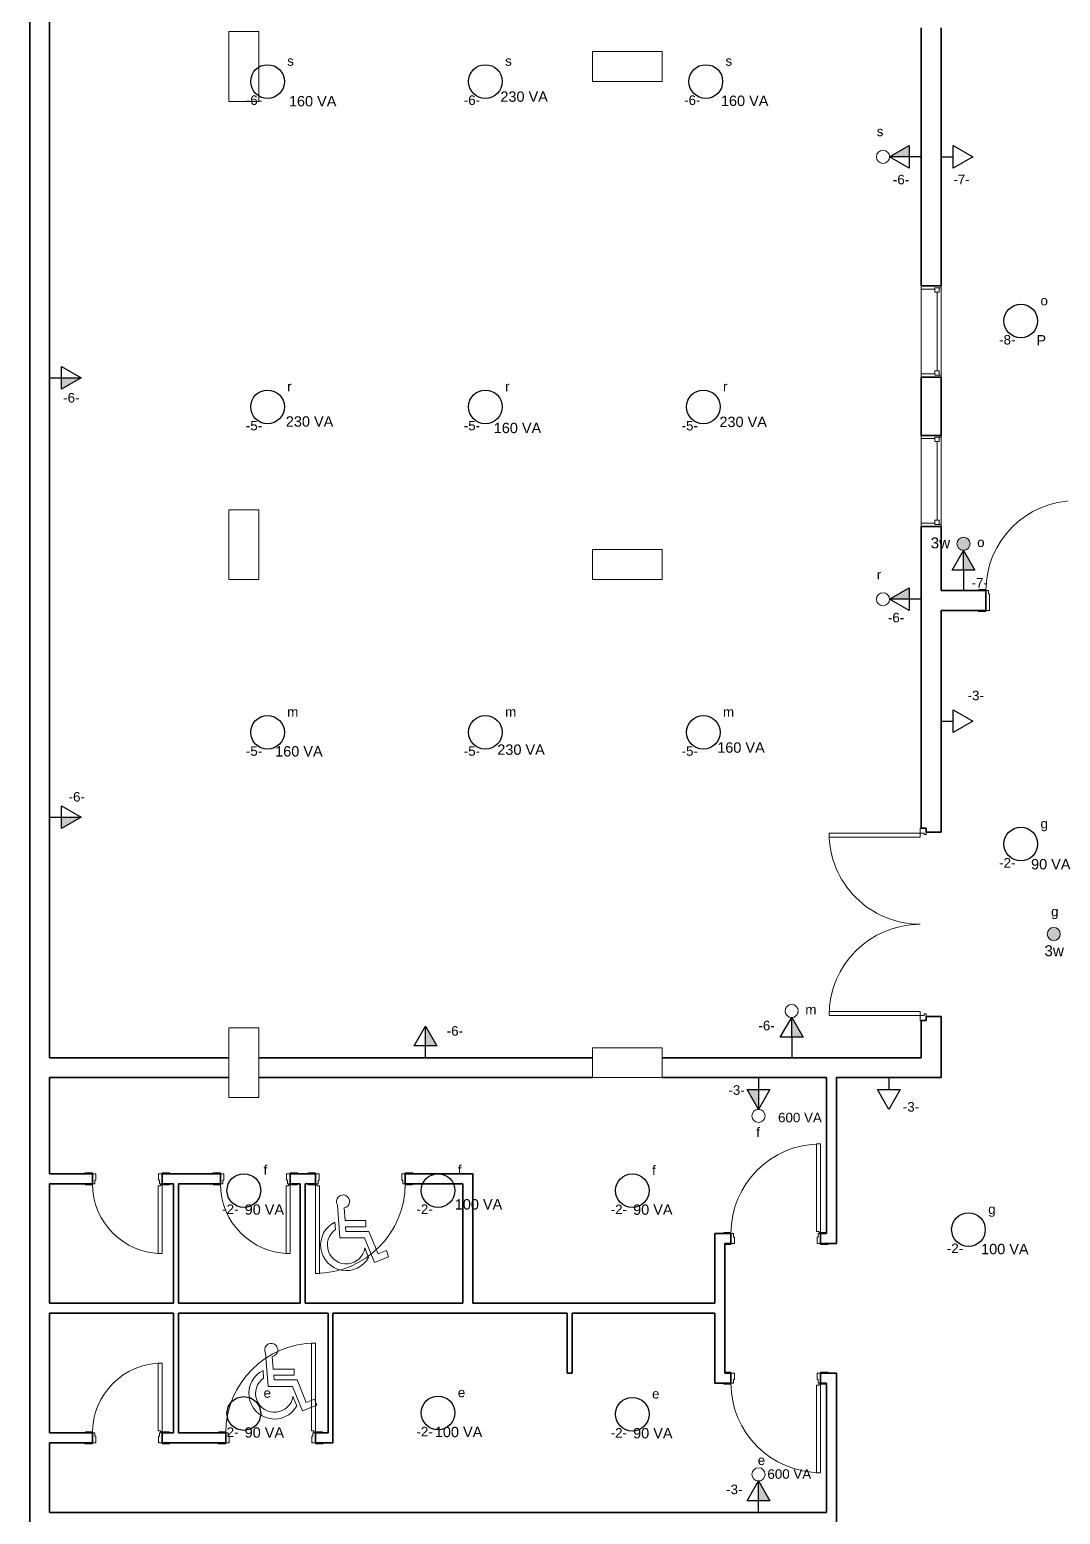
# Model space of a CAD drawing. Header units: metres. Extents: x -182 to 99, y 70 to 113.
# Drawn here: x -91.22 to -80.88, y 88.6 to 103.51 of the extents above; entities that cross this region are included whole.
import ezdxf

# ---------------------------------------------------------------- set-up
doc = ezdxf.new("R2010")
doc.units = ezdxf.units.M
doc.header["$LTSCALE"] = 0.01
for name, color, linetype, lineweight in [('A-DOOR', 1, 'Continuous', 9), ('A-DOOR-FRAM', 1, 'Continuous', 13), ('A-GLAZ', 6, 'Continuous', 9), ('A-GLAZ-FRAM', 6, 'Continuous', 13), ('A-GLAZ-GLAS', 6, 'Continuous', 13), ('A-WALL', 2, 'Continuous', 9), ('L-SITE', 6, 'Continuous', 9), ('S-COLS', 6, 'Continuous', 9)]:
    doc.layers.add(name, color=color, linetype=linetype, lineweight=lineweight)
doc.layers.add('Elétrica', color=7, linetype='Continuous')
doc.styles.add('Arial', font='arial.ttf', dxfattribs={"height": 0.29506})

# ---------------------------------------------------------------- blocks, each defined once
blk = doc.blocks.new('PVC Double - Panneaux vitrés haut - 1_83 m x 2_10 m-178542-Planta Baja')
at = {"layer": 'A-DOOR'}
for p, q in [((-0.875, -0.11), (-0.915, -0.11)), ((-0.915, -0.11), (-0.915, -1.025)), ((-0.875, -1.025), (-0.875, -0.11)), ((0.875, -1.025), (0.875, -0.11)), ((0.875, -0.11), (0.915, -0.11)), ((0.915, -0.11), (0.915, -1.025)), ((-0.915, -1.025), (-0.875, -1.025)), ((0.915, -1.025), (0.875, -1.025))]:
    blk.add_line(p, q, dxfattribs=at)
for centre, start, end in [((-0.915, -0.11), 270, 360), ((0.915, -0.11), 180, 270)]:
    blk.add_arc(centre, 0.915, start, end, dxfattribs=at)
at = {"layer": 'A-DOOR-FRAM'}
for p, q in [((-0.965, -0.1), (-0.965, -0.11)), ((-0.965, -0.11), (-0.915, -0.11)), ((-0.9, -0.05), (-0.925, -0.05)), ((-0.915, -0.11), (-0.915, -0.07)), ((-0.915, -0.07), (-0.9, -0.07)), ((-0.9, -0.07), (-0.9, -0.05)), ((0.925, -0.05), (0.9, -0.05)), ((0.9, -0.05), (0.9, -0.07)), ((0.9, -0.07), (0.915, -0.07)), ((0.915, -0.07), (0.915, -0.11)), ((0.915, -0.11), (0.965, -0.11)), ((0.965, -0.11), (0.965, -0.1))]:
    blk.add_line(p, q, dxfattribs=at)
blk = doc.blocks.new('Pilar rectangular hormigón - 300 x 700 mm-506285-Planta Baja')
at = {"layer": 'S-COLS'}
for p, q in [((0.15, 0.35), (-0.15, 0.35)), ((-0.15, 0.35), (-0.15, -0.35)), ((0.15, -0.35), (0.15, 0.35)), ((-0.15, -0.35), (0.15, -0.35))]:
    blk.add_line(p, q, dxfattribs=at)
blk = doc.blocks.new('Puerta de 1 hoja - 90 x 210 cm-174974-Planta Baja')
at = {"layer": 'A-DOOR', "lineweight": 13}
for p, q in [((0.677, -0.07), (0.677, -0.95)), ((0.702, -0.07), (0.677, -0.07)), ((0.702, -0.06), (0.702, -0.07)), ((0.717, -0.06), (0.702, -0.06)), ((0.717, -0.06), (0.717, -0.95)), ((0.677, -0.95), (0.717, -0.95))]:
    blk.add_line(p, q, dxfattribs=at)
blk.add_arc((0.717, -0.05), 0.9, 180, 270, dxfattribs=at)
at = {"layer": 'A-DOOR-FRAM'}
for p, q in [((-0.244, 0.06), (-0.183, 0.06)), ((-0.183, 0.06), (-0.183, 0.05)), ((-0.183, 0.05), (-0.148, 0.05)), ((-0.148, 0.05), (-0.148, -0.015)), ((0.682, -0.015), (0.682, 0.05)), ((0.682, 0.05), (0.717, 0.05)), ((0.717, 0.05), (0.717, 0.06)), ((0.717, 0.06), (0.792, 0.06)), ((0.792, 0.06), (0.792, 0.05)), ((-0.253, -0.06), (-0.253, -0.05)), ((-0.183, -0.06), (-0.253, -0.06)), ((-0.183, -0.05), (-0.183, -0.06)), ((-0.158, -0.05), (-0.183, -0.05)), ((-0.158, -0.015), (-0.158, -0.05)), ((-0.148, -0.015), (-0.158, -0.015)), ((0.692, -0.015), (0.682, -0.015)), ((0.692, -0.05), (0.692, -0.015)), ((0.717, -0.05), (0.692, -0.05)), ((0.717, -0.06), (0.717, -0.05)), ((0.777, -0.06), (0.717, -0.06))]:
    blk.add_line(p, q, dxfattribs=at)
blk = doc.blocks.new('Puerta de 1 hoja - 90 x 210 cm-V2-Planta Baja')
at = {"layer": 'A-DOOR', "lineweight": 13}
for p, q in [((0.677, 0.95), (0.717, 0.95)), ((0.677, 0.07), (0.677, 0.95)), ((0.717, 0.06), (0.717, 0.95)), ((0.702, 0.07), (0.677, 0.07)), ((0.702, 0.06), (0.702, 0.07)), ((0.717, 0.06), (0.702, 0.06))]:
    blk.add_line(p, q, dxfattribs=at)
blk.add_arc((0.717, 0.05), 0.9, 90, 180, dxfattribs=at)
at = {"layer": 'A-DOOR-FRAM'}
for p, q in [((-0.183, 0.06), (-0.253, 0.06)), ((-0.253, 0.06), (-0.253, 0.05)), ((-0.183, 0.05), (-0.183, 0.06)), ((-0.158, 0.05), (-0.183, 0.05)), ((-0.158, 0.015), (-0.158, 0.05)), ((-0.148, 0.015), (-0.158, 0.015)), ((-0.148, -0.05), (-0.148, 0.015)), ((0.692, 0.015), (0.682, 0.015)), ((0.682, 0.015), (0.682, -0.05)), ((0.717, 0.05), (0.692, 0.05)), ((0.692, 0.05), (0.692, 0.015)), ((0.777, 0.06), (0.717, 0.06)), ((0.717, 0.06), (0.717, 0.05)), ((-0.244, -0.06), (-0.183, -0.06)), ((-0.183, -0.06), (-0.183, -0.05)), ((-0.183, -0.05), (-0.148, -0.05)), ((0.682, -0.05), (0.717, -0.05)), ((0.717, -0.05), (0.717, -0.06)), ((0.717, -0.06), (0.792, -0.06)), ((0.792, -0.06), (0.792, -0.05))]:
    blk.add_line(p, q, dxfattribs=at)
blk = doc.blocks.new('Puerta de 1 hoja - 70 x 210 cm-171867-Planta Baja')
at = {"layer": 'A-DOOR', "lineweight": 13}
for p, q in [((0.577, -0.07), (0.577, -0.75)), ((0.602, -0.07), (0.577, -0.07)), ((0.602, -0.06), (0.602, -0.07)), ((0.617, -0.06), (0.602, -0.06)), ((0.617, -0.06), (0.617, -0.75)), ((0.577, -0.75), (0.617, -0.75))]:
    blk.add_line(p, q, dxfattribs=at)
blk.add_arc((0.617, -0.05), 0.7, 180, 270, dxfattribs=at)
at = {"layer": 'A-DOOR-FRAM'}
for p, q in [((-0.158, 0.06), (-0.083, 0.06)), ((-0.158, 0.05), (-0.158, 0.06)), ((-0.083, 0.06), (-0.083, 0.05)), ((-0.083, 0.05), (-0.048, 0.05)), ((-0.048, 0.05), (-0.048, -0.015)), ((0.582, -0.015), (0.582, 0.05)), ((0.582, 0.05), (0.617, 0.05)), ((0.617, 0.05), (0.617, 0.06)), ((0.617, 0.06), (0.692, 0.06)), ((0.692, 0.06), (0.692, 0.05)), ((-0.153, -0.06), (-0.153, -0.05)), ((-0.083, -0.06), (-0.153, -0.06)), ((-0.083, -0.05), (-0.083, -0.06)), ((-0.058, -0.05), (-0.083, -0.05)), ((-0.058, -0.015), (-0.058, -0.05)), ((-0.048, -0.015), (-0.058, -0.015)), ((0.592, -0.015), (0.582, -0.015)), ((0.592, -0.05), (0.592, -0.015)), ((0.617, -0.05), (0.592, -0.05)), ((0.617, -0.06), (0.617, -0.05)), ((0.687, -0.06), (0.617, -0.06)), ((0.687, -0.05), (0.687, -0.06))]:
    blk.add_line(p, q, dxfattribs=at)
blk = doc.blocks.new('Puerta de 1 hoja - 90 x 210 cm-173611-Planta Baja')
at = {"layer": 'A-DOOR', "lineweight": 13}
for p, q in [((0.677, 0.95), (0.717, 0.95)), ((0.677, 0.07), (0.677, 0.95)), ((0.717, 0.06), (0.717, 0.95)), ((0.702, 0.07), (0.677, 0.07)), ((0.702, 0.06), (0.702, 0.07)), ((0.717, 0.06), (0.702, 0.06))]:
    blk.add_line(p, q, dxfattribs=at)
blk.add_arc((0.717, 0.05), 0.9, 90, 180, dxfattribs=at)
at = {"layer": 'A-DOOR-FRAM'}
for p, q in [((-0.183, 0.06), (-0.253, 0.06)), ((-0.253, 0.06), (-0.253, 0.05)), ((-0.183, 0.05), (-0.183, 0.06)), ((-0.158, 0.05), (-0.183, 0.05)), ((-0.158, 0.015), (-0.158, 0.05)), ((-0.148, 0.015), (-0.158, 0.015)), ((-0.148, -0.05), (-0.148, 0.015)), ((0.692, 0.015), (0.682, 0.015)), ((0.682, 0.015), (0.682, -0.05)), ((0.717, 0.05), (0.692, 0.05)), ((0.692, 0.05), (0.692, 0.015)), ((0.787, 0.06), (0.717, 0.06)), ((0.717, 0.06), (0.717, 0.05)), ((0.787, 0.05), (0.787, 0.06)), ((-0.258, -0.05), (-0.258, -0.06)), ((-0.258, -0.06), (-0.183, -0.06)), ((-0.183, -0.06), (-0.183, -0.05)), ((-0.183, -0.05), (-0.148, -0.05)), ((0.682, -0.05), (0.717, -0.05)), ((0.717, -0.05), (0.717, -0.06)), ((0.717, -0.06), (0.792, -0.06)), ((0.792, -0.06), (0.792, -0.05))]:
    blk.add_line(p, q, dxfattribs=at)
blk = doc.blocks.new('Puerta de 1 hoja - 70 x 210 cm-216926-Planta Baja')
at = {"layer": 'A-DOOR', "lineweight": 13}
for p, q in [((0.577, 0.75), (0.617, 0.75)), ((0.577, 0.07), (0.577, 0.75)), ((0.617, 0.06), (0.617, 0.75)), ((0.602, 0.07), (0.577, 0.07)), ((0.602, 0.06), (0.602, 0.07)), ((0.617, 0.06), (0.602, 0.06))]:
    blk.add_line(p, q, dxfattribs=at)
blk.add_arc((0.617, 0.05), 0.7, 90, 180, dxfattribs=at)
at = {"layer": 'A-DOOR-FRAM'}
for p, q in [((-0.083, 0.06), (-0.153, 0.06)), ((-0.153, 0.06), (-0.153, 0.05)), ((-0.083, 0.05), (-0.083, 0.06)), ((-0.058, 0.05), (-0.083, 0.05)), ((-0.058, 0.015), (-0.058, 0.05)), ((-0.048, 0.015), (-0.058, 0.015)), ((-0.048, -0.05), (-0.048, 0.015)), ((0.592, 0.015), (0.582, 0.015)), ((0.582, 0.015), (0.582, -0.05)), ((0.617, 0.05), (0.592, 0.05)), ((0.592, 0.05), (0.592, 0.015)), ((0.687, 0.06), (0.617, 0.06)), ((0.617, 0.06), (0.617, 0.05)), ((0.687, 0.05), (0.687, 0.06)), ((-0.158, -0.05), (-0.158, -0.06)), ((-0.158, -0.06), (-0.083, -0.06)), ((-0.083, -0.06), (-0.083, -0.05)), ((-0.083, -0.05), (-0.048, -0.05)), ((0.582, -0.05), (0.617, -0.05)), ((0.617, -0.05), (0.617, -0.06)), ((0.617, -0.06), (0.692, -0.06)), ((0.692, -0.06), (0.692, -0.05))]:
    blk.add_line(p, q, dxfattribs=at)
blk = doc.blocks.new('Puerta de 1 hoja - 90 x 210 cm-129096-Planta Baja')
at = {"layer": 'A-DOOR', "lineweight": 13}
for p, q in [((0.677, 1), (0.717, 1)), ((0.677, 0.12), (0.677, 1)), ((0.717, 0.11), (0.717, 1)), ((0.702, 0.12), (0.677, 0.12)), ((0.702, 0.11), (0.702, 0.12)), ((0.717, 0.11), (0.702, 0.11))]:
    blk.add_line(p, q, dxfattribs=at)
blk.add_arc((0.717, 0.1), 0.9, 90, 180, dxfattribs=at)
at = {"layer": 'A-DOOR-FRAM'}
for p, q in [((-0.183, 0.11), (-0.253, 0.11)), ((-0.253, 0.11), (-0.253, 0.1)), ((-0.183, 0.1), (-0.183, 0.11)), ((-0.158, 0.1), (-0.183, 0.1)), ((-0.158, 0.065), (-0.158, 0.1)), ((-0.148, 0.065), (-0.158, 0.065)), ((-0.148, -0.1), (-0.148, 0.065)), ((0.692, 0.065), (0.682, 0.065)), ((0.682, 0.065), (0.682, -0.1)), ((0.717, 0.1), (0.692, 0.1)), ((0.692, 0.1), (0.692, 0.065)), ((0.787, 0.11), (0.717, 0.11)), ((0.717, 0.11), (0.717, 0.1)), ((0.787, 0.1), (0.787, 0.11)), ((-0.258, -0.1), (-0.258, -0.11)), ((-0.258, -0.11), (-0.183, -0.11)), ((-0.183, -0.11), (-0.183, -0.1)), ((-0.183, -0.1), (-0.148, -0.1)), ((0.682, -0.1), (0.717, -0.1)), ((0.717, -0.1), (0.717, -0.11)), ((0.717, -0.11), (0.792, -0.11)), ((0.792, -0.11), (0.792, -0.1))]:
    blk.add_line(p, q, dxfattribs=at)
blk = doc.blocks.new('M_Símbolo de aparcamiento - ADA - M_Símbolo de aparcamiento - ADA-233917-Planta Baja')
at = {"layer": 'L-SITE'}
for p, q in [((-0.051, 0.288), (-0.026, -0.044)), ((0.026, 0.13), (0.017, 0.257)), ((-0.07, 0.04), (-0.075, 0.116)), ((0.235, 0.13), (0.026, 0.13)), ((0.034, 0.021), (0.031, 0.068)), ((0.031, 0.068), (0.235, 0.068)), ((0.265, 0.021), (0.034, 0.021)), ((0.235, 0.068), (0.235, 0.13)), ((0.357, -0.205), (0.265, 0.021)), ((-0.026, -0.044), (0.221, -0.044)), ((0.221, -0.044), (0.321, -0.289)), ((0.263, -0.239), (0.224, -0.144)), ((0.321, -0.289), (0.463, -0.232)), ((0.442, -0.171), (0.357, -0.205)), ((0.463, -0.232), (0.442, -0.171))]:
    blk.add_line(p, q, dxfattribs=at)
for centre, radius, start, end in [((0.006, 0.322), 0.066, 279.5296, 210.6777), ((0.038, -0.115), 0.257, 116.094, 331.0081), ((0.038, -0.115), 0.189, 124.6842, 350.9794)]:
    blk.add_arc(centre, radius, start, end, dxfattribs=at)
blk = doc.blocks.new('M_Fijo - 0915 x 1830 mm-391251-Planta Baja')
at = {"layer": 'A-GLAZ-FRAM'}
for p, q in [((-0.4575, 0.113), (-0.4385, 0.113)), ((-0.4385, 0.113), (-0.4385, 0.05)), ((-0.4385, 0.094), (-0.3945, 0.094)), ((-0.4385, 0.05), (-0.3945, 0.05)), ((-0.4255, 0.05), (-0.4255, -0.087)), ((-0.3945, 0.094), (-0.3945, 0.05)), ((0.3945, 0.094), (0.3945, 0.05)), ((0.4385, 0.094), (0.3945, 0.094)), ((0.3945, 0.05), (0.4385, 0.05)), ((0.4255, 0.05), (0.4255, -0.087)), ((0.4385, 0.113), (0.4385, 0.05)), ((0.4564, 0.113), (0.4385, 0.113)), ((-0.4575, -0.087), (-0.4255, -0.087)), ((0.4575, -0.087), (0.4255, -0.087))]:
    blk.add_line(p, q, dxfattribs=at)
at = {"layer": 'A-GLAZ-GLAS'}
blk.add_line((-0.3945, 0.072), (0.3945, 0.072), dxfattribs=at)

msp = doc.modelspace()

# ---------------------------------------------------------------- hatches: boundary and pattern name
at = {"layer": 'Elétrica'}
h = msp.add_hatch(color=256, dxfattribs=at)
h.paths.add_polyline_path([(-82.719, 86.767, 1), (-82.588, 86.767, 1)])
h.paths.add_polyline_path([(-80.876, 94.428, 1), (-81.008, 94.428, 1)])
h.paths.add_polyline_path([(-81.914, 98.345, 1), (-81.782, 98.345, 1)])
h.paths.add_polyline_path([(-87.498, 107.61, 1), (-87.63, 107.61, 1)])
h.paths.add_polyline_path([(-84.426, 106.821, 1), (-84.557, 106.821, 1)])
for points in [[(-82.59, 102.229), (-82.393, 102.229), (-82.393, 102.343)], [(-90.705, 100.011), (-90.903, 100.011), (-90.903, 99.897)], [(-81.848, 98.279), (-81.848, 98.081), (-81.734, 98.081)], [(-82.59, 97.788), (-82.393, 97.788), (-82.393, 97.903)], [(-90.705, 95.601), (-90.903, 95.601), (-90.903, 95.487)], [(-83.573, 93.589), (-83.573, 93.391), (-83.459, 93.391)], [(-87.248, 93.503), (-87.248, 93.305), (-87.134, 93.305)], [(-83.906, 92.668), (-83.906, 92.866), (-84.02, 92.866)], [(-83.906, 88.938), (-83.906, 88.74), (-83.792, 88.74)]]:
    msp.add_hatch(color=256, dxfattribs=at).paths.add_polyline_path(points)
at = {"layer": 'Elétrica', "ltscale": 0.5}
h = msp.add_hatch(dxfattribs=at)
h.set_pattern_fill('ANGLE', color=256)
h.set_pattern_definition([(0, (0, 0), (0, 6.985), [5.08, -1.905]), (90, (0, 0), (-6.985, 4e-16), [5.08, -1.905])])
h.paths.add_polyline_path([(-82.719, 86.767, 1), (-82.588, 86.767, 1)])
h.paths.add_polyline_path([(-81.008, 94.428, 1), (-80.876, 94.428, 1)])
h.paths.add_polyline_path([(-81.782, 98.345, 1), (-81.914, 98.345, 1)])

# ---------------------------------------------------------------- linework, layer by layer
at = {"layer": 'A-WALL', "color": 7, "lineweight": 35}
for p, q in [((-91.223, 112.63), (-91.223, 77.824)), ((-91.023, 93.186), (-91.023, 106.252)), ((-82.273, 103.525), (-82.273, 100.933)), ((-82.073, 100.933), (-82.073, 103.525)), ((-82.273, 100.933), (-82.073, 100.933)), ((-82.073, 100.018), (-82.273, 100.018)), ((-82.273, 100.018), (-82.273, 99.433)), ((-82.073, 99.433), (-82.073, 100.018)), ((-82.273, 99.433), (-82.073, 99.433)), ((-82.073, 98.518), (-82.273, 98.518)), ((-82.273, 98.518), (-82.273, 95.491)), ((-82.073, 97.876), (-82.073, 98.518)), ((-81.623, 97.876), (-82.073, 97.876)), ((-81.623, 97.676), (-81.623, 97.876)), ((-82.073, 95.451), (-82.073, 97.676)), ((-82.073, 97.676), (-81.623, 97.676)), ((-82.273, 95.491), (-82.223, 95.491)), ((-82.223, 95.491), (-82.223, 95.451)), ((-82.223, 95.451), (-82.073, 95.451)), ((-82.073, 93.601), (-82.223, 93.601)), ((-82.223, 93.601), (-82.223, 93.561)), ((-82.073, 92.986), (-82.073, 93.601)), ((-82.223, 93.561), (-82.273, 93.561)), ((-82.273, 93.561), (-82.273, 93.186)), ((-89.223, 93.186), (-91.023, 93.186)), ((-85.573, 93.186), (-88.923, 93.186)), ((-82.273, 93.186), (-84.873, 93.186)), ((-91.023, 92.986), (-89.223, 92.986)), ((-91.023, 92.021), (-91.023, 92.986)), ((-88.923, 92.986), (-85.573, 92.986)), ((-84.873, 92.986), (-83.223, 92.986)), ((-83.223, 92.986), (-83.223, 91.421)), ((-83.123, 92.986), (-82.073, 92.986)), ((-83.123, 91.321), (-83.123, 92.986)), ((-90.593, 92.021), (-91.023, 92.021)), ((-90.593, 91.921), (-90.593, 92.021)), ((-89.308, 92.021), (-89.893, 92.021)), ((-89.893, 92.021), (-89.893, 91.921)), ((-89.308, 91.921), (-89.308, 92.021)), ((-88.353, 92.021), (-88.608, 92.021)), ((-88.608, 92.021), (-88.608, 91.921)), ((-88.353, 91.921), (-88.353, 92.021)), ((-86.773, 92.021), (-87.453, 92.021)), ((-87.453, 92.021), (-87.453, 91.921)), ((-86.773, 90.721), (-86.773, 92.021)), ((-91.023, 91.921), (-90.593, 91.921)), ((-91.023, 90.721), (-91.023, 91.921)), ((-89.893, 91.921), (-89.778, 91.921)), ((-89.778, 91.921), (-89.778, 90.721)), ((-89.728, 91.921), (-89.308, 91.921)), ((-89.728, 90.721), (-89.728, 91.921)), ((-88.608, 91.921), (-88.508, 91.921)), ((-88.508, 91.921), (-88.508, 90.721)), ((-88.458, 91.921), (-88.353, 91.921)), ((-88.458, 90.721), (-88.458, 91.921)), ((-87.453, 91.921), (-86.873, 91.921)), ((-86.873, 91.921), (-86.873, 90.721)), ((-84.183, 91.421), (-84.343, 91.421)), ((-84.343, 91.421), (-84.343, 90.721)), ((-84.183, 91.321), (-84.183, 91.421)), ((-83.223, 91.421), (-83.283, 91.421)), ((-83.283, 91.421), (-83.283, 91.321)), ((-84.243, 91.321), (-84.183, 91.321)), ((-84.243, 90.021), (-84.243, 91.321)), ((-83.283, 91.321), (-83.123, 91.321)), ((-89.778, 90.721), (-91.023, 90.721)), ((-91.023, 90.621), (-89.778, 90.621)), ((-91.023, 89.421), (-91.023, 90.621)), ((-89.778, 90.621), (-89.778, 89.421)), ((-88.508, 90.721), (-89.728, 90.721)), ((-89.728, 90.621), (-88.228, 90.621)), ((-89.728, 89.421), (-89.728, 90.621)), ((-86.873, 90.721), (-88.458, 90.721)), ((-88.228, 90.621), (-88.228, 89.421)), ((-88.178, 90.621), (-85.828, 90.621)), ((-88.178, 89.321), (-88.178, 90.621)), ((-84.343, 90.721), (-86.773, 90.721)), ((-85.828, 90.621), (-85.828, 90.021)), ((-85.778, 90.621), (-84.343, 90.621)), ((-85.778, 90.021), (-85.778, 90.621)), ((-84.343, 90.621), (-84.343, 89.921)), ((-85.828, 90.021), (-85.778, 90.021)), ((-84.183, 90.021), (-84.243, 90.021)), ((-84.183, 89.921), (-84.183, 90.021)), ((-83.283, 90.021), (-83.283, 89.921)), ((-83.123, 90.021), (-83.283, 90.021)), ((-83.123, 88.521), (-83.123, 90.021)), ((-84.343, 89.921), (-84.183, 89.921)), ((-83.283, 89.921), (-83.223, 89.921)), ((-83.223, 89.921), (-83.223, 88.621)), ((-90.593, 89.421), (-91.023, 89.421)), ((-90.593, 89.321), (-90.593, 89.421)), ((-89.778, 89.421), (-89.893, 89.421)), ((-89.893, 89.421), (-89.893, 89.321)), ((-89.254, 89.421), (-89.728, 89.421)), ((-89.254, 89.321), (-89.254, 89.421)), ((-88.228, 89.421), (-88.354, 89.421)), ((-88.354, 89.421), (-88.354, 89.321)), ((-91.023, 89.321), (-90.593, 89.321)), ((-91.023, 88.621), (-91.023, 89.321)), ((-89.893, 89.321), (-89.254, 89.321)), ((-88.354, 89.321), (-88.178, 89.321)), ((-83.223, 88.621), (-91.023, 88.621))]:
    msp.add_line(p, q, dxfattribs=at)
at = {"layer": 'A-WALL', "color": 7}
for p, q in [((-82.273, 100.018), (-82.273, 100.933)), ((-82.073, 100.933), (-82.073, 100.018)), ((-82.273, 98.518), (-82.273, 99.433)), ((-82.073, 99.433), (-82.073, 98.518))]:
    msp.add_line(p, q, dxfattribs=at)
at = {"layer": 'Elétrica'}
for p, q in [((-82.393, 102.229), (-82.59, 102.229)), ((-82.273, 102.229), (-82.393, 102.229)), ((-82.073, 102.229), (-81.953, 102.229)), ((-91.023, 100.011), (-90.903, 100.011)), ((-90.903, 100.011), (-90.705, 100.011)), ((-81.848, 98.081), (-81.848, 98.279)), ((-81.848, 98.081), (-81.848, 97.876)), ((-82.393, 97.788), (-82.59, 97.788)), ((-82.273, 97.788), (-82.393, 97.788)), ((-82.073, 96.563), (-81.953, 96.563)), ((-91.023, 95.601), (-90.903, 95.601)), ((-90.903, 95.601), (-90.705, 95.601)), ((-83.573, 93.391), (-83.573, 93.589)), ((-87.248, 93.305), (-87.248, 93.503)), ((-87.248, 93.186), (-87.248, 93.305)), ((-83.573, 93.391), (-83.573, 93.186)), ((-83.906, 92.986), (-83.906, 92.866)), ((-83.906, 92.866), (-83.906, 92.668)), ((-82.598, 92.986), (-82.598, 92.866)), ((-83.906, 88.74), (-83.906, 88.938)), ((-83.906, 88.621), (-83.906, 88.74))]:
    msp.add_line(p, q, dxfattribs=at)
for points in [[(-82.393, 102.115), (-82.59, 102.229), (-82.393, 102.343)], [(-81.953, 102.343), (-81.755, 102.229), (-81.953, 102.115)], [(-90.903, 100.125), (-90.705, 100.011), (-90.903, 99.897)], [(-81.962, 98.081), (-81.848, 98.279), (-81.734, 98.081)], [(-82.393, 97.674), (-82.59, 97.788), (-82.393, 97.903)], [(-81.953, 96.677), (-81.755, 96.563), (-81.953, 96.449)], [(-90.903, 95.715), (-90.705, 95.601), (-90.903, 95.487)], [(-83.687, 93.391), (-83.573, 93.589), (-83.459, 93.391)], [(-87.362, 93.305), (-87.248, 93.503), (-87.134, 93.305)], [(-83.791, 92.866), (-83.906, 92.668), (-84.02, 92.866)], [(-82.484, 92.866), (-82.598, 92.668), (-82.712, 92.866)], [(-84.021, 88.74), (-83.906, 88.938), (-83.792, 88.74)]]:
    msp.add_lwpolyline(points, close=True, dxfattribs=at)
for centre in [(-88.835, 102.985), (-86.648, 102.985), (-84.435, 102.985), (-81.273, 100.581), (-88.835, 99.719), (-86.648, 99.719), (-84.46, 99.719), (-88.835, 96.452), (-86.648, 96.452), (-84.46, 96.452), (-81.273, 95.331), (-89.073, 91.853), (-87.123, 91.853), (-85.173, 91.852), (-81.798, 91.461), (-89.073, 89.615), (-87.123, 89.621), (-85.173, 89.608)]:
    msp.add_circle(centre, 0.169, dxfattribs=at)
at = {"layer": 'Elétrica', "lineweight": 20}
for centre in [(-82.656, 102.229), (-81.848, 98.345), (-82.656, 97.788), (-80.942, 94.428), (-83.573, 93.655), (-83.906, 92.602), (-83.906, 89.004)]:
    msp.add_circle(centre, 0.0658, dxfattribs=at)

# ---------------------------------------------------------------- block references
at = {"layer": 'A-DOOR'}
for name, p in [('Puerta de 1 hoja - 90 x 210 cm-129096-Planta Baja', (-81.44, 97.776)), ('Puerta de 1 hoja - 90 x 210 cm-V2-Planta Baja', (-84, 91.371)), ('Puerta de 1 hoja - 70 x 210 cm-171867-Planta Baja', (-90.51, 91.971)), ('Puerta de 1 hoja - 70 x 210 cm-171867-Planta Baja', (-89.225, 91.971)), ('Puerta de 1 hoja - 90 x 210 cm-173611-Planta Baja', (-89.071, 89.371)), ('Puerta de 1 hoja - 70 x 210 cm-216926-Planta Baja', (-90.51, 89.371)), ('Puerta de 1 hoja - 90 x 210 cm-174974-Planta Baja', (-84, 89.971))]:
    msp.add_blockref(name, p, dxfattribs=at)
for name, p, rotation in [('PVC Double - Panneaux vitrés haut - 1_83 m x 2_10 m-178542-Planta Baja', (-82.173, 94.526), 269.9999999999999), ('Puerta de 1 hoja - 90 x 210 cm-173611-Planta Baja', (-87.636, 91.971), 180)]:
    msp.add_blockref(name, p, dxfattribs=dict(at, rotation=rotation))
at = {"layer": 'A-GLAZ', "rotation": 269.9999999999999}
for p in [(-82.186, 100.476), (-82.186, 98.976)]:
    msp.add_blockref('M_Fijo - 0915 x 1830 mm-391251-Planta Baja', p, dxfattribs=at)
at = {"layer": 'L-SITE'}
for p in [(-88.083, 91.421), (-88.804, 89.931)]:
    msp.add_blockref('M_Símbolo de aparcamiento - ADA - M_Símbolo de aparcamiento - ADA-233917-Planta Baja', p, dxfattribs=at)
at = {"layer": 'S-COLS'}
for p in [(-89.073, 103.136), (-89.073, 98.336)]:
    msp.add_blockref('Pilar rectangular hormigón - 300 x 700 mm-506285-Planta Baja', p, dxfattribs=at)
for p, rotation in [((-85.223, 103.136), 269.9999999999996), ((-85.223, 98.136), 269.9999999999996), ((-89.073, 93.136), 180), ((-85.223, 93.136), 269.9999999999996)]:
    msp.add_blockref('Pilar rectangular hormigón - 300 x 700 mm-506285-Planta Baja', p, dxfattribs=dict(at, rotation=rotation))

# ---------------------------------------------------------------- texts
at = {"layer": 'Elétrica', "lineweight": 20, "style": 'Arial'}
for s, height, p in [('s', 0.0959, (-88.638, 103.143)), ('s', 0.0959, (-86.45, 103.143)), ('s', 0.0959, (-84.238, 103.143)), ('-6-', 0.0959, (-89.053, 102.75)), ('-6-', 0.0959, (-86.865, 102.75)), ('-6-', 0.0959, (-84.653, 102.75)), ('s', 0.0959, (-82.719, 102.436)), ('-6-', 0.0959, (-82.557, 101.953)), ('-7-', 0.0959, (-81.95, 101.954)), ('o', 0.0959, (-81.075, 100.738)), ('-8-', 0.0959, (-81.49, 100.345)), ('-6-', 0.0959, (-90.887, 99.763)), ('r', 0.0959, (-88.638, 99.876)), ('r', 0.0959, (-86.45, 99.876)), ('r', 0.0959, (-84.263, 99.876)), ('-5-', 0.0959, (-89.053, 99.483)), ('-5-', 0.0959, (-86.865, 99.483)), ('-5-', 0.0959, (-84.678, 99.483)), ('3w', 0.1097, (-82.178, 98.299)), ('o', 0.0959, (-81.711, 98.312)), ('r', 0.0959, (-82.719, 97.988)), ('-7-', 0.0959, (-81.767, 97.905)), ('-6-', 0.0959, (-82.607, 97.556)), ('-3-', 0.0959, (-81.807, 96.774)), ('m', 0.0959, (-88.638, 96.61)), ('m', 0.0959, (-86.45, 96.61)), ('m', 0.0959, (-84.263, 96.61)), ('-5-', 0.0959, (-89.053, 96.217)), ('-5-', 0.0959, (-86.865, 96.217)), ('-5-', 0.0959, (-84.678, 96.217)), ('-6-', 0.0959, (-90.832, 95.757)), ('g', 0.0959, (-81.075, 95.488)), ('-2-', 0.0959, (-81.49, 95.095)), ('g', 0.0959, (-80.969, 94.606)), ('3w', 0.1097, (-81.036, 94.205)), ('m', 0.0959, (-83.436, 93.622)), ('-6-', 0.0959, (-87.036, 93.407)), ('-6-', 0.0959, (-83.907, 93.461)), ('-3-', 0.0959, (-84.208, 92.814)), ('-3-', 0.0959, (-82.457, 92.645)), ('f', 0.0959, (-83.929, 92.391)), ('f', 0.0959, (-88.875, 92.011)), ('f', 0.0959, (-86.925, 92.011)), ('f', 0.0959, (-84.975, 92.009)), ('-2-', 0.0959, (-89.29, 91.618)), ('-2-', 0.0959, (-87.34, 91.618)), ('-2-', 0.0959, (-85.39, 91.616)), ('g', 0.0959, (-81.6, 91.618)), ('-2-', 0.0959, (-82.015, 91.225)), ('e', 0.0959, (-88.875, 89.773)), ('e', 0.0959, (-86.925, 89.778)), ('e', 0.0959, (-84.975, 89.765)), ('-2-', 0.0959, (-89.29, 89.38)), ('-2-', 0.0959, (-87.34, 89.385)), ('-2-', 0.0959, (-85.39, 89.373)), ('e', 0.0959, (-83.914, 89.098)), ('-3-', 0.0959, (-84.231, 88.805))]:
    msp.add_text(s, height=height, dxfattribs=at).set_placement(p)
at = {"layer": 'Elétrica', "lineweight": 20, "width": 0.5954, "attachment_point": 8, "style": 'Arial'}
for s, insert, char_height in [('{\\H0.0275x;\\P\\P}160 VA', (-88.382, 102.734), 0.10402), ('{\\H0.0275x;\\P\\P}230 VA', (-86.259, 102.78), 0.10402), ('{\\H0.0275x;\\P\\P}160 VA', (-84.045, 102.738), 0.10402), ('{\\H0.0275x;\\P\\P}P', (-81.067, 100.336), 0.10402), ('{\\H0.0275x;\\P\\P}230 VA', (-88.413, 99.519), 0.10402), ('{\\H0.0275x;\\P\\P}160 VA', (-86.326, 99.454), 0.10402), ('{\\H0.0275x;\\P\\P}230 VA', (-84.06, 99.515), 0.10402), ('{\\H0.0275x;\\P\\P}160 VA', (-88.52, 96.208), 0.10402), ('{\\H0.0275x;\\P\\P}230 VA', (-86.29, 96.225), 0.10402), ('{\\H0.0275x;\\P\\P}160 VA', (-84.082, 96.246), 0.10402), ('{\\H0.0275x;\\P\\P}90 VA', (-80.972, 95.075), 0.10402), ('{\\H0.0275x;\\P\\P}600 VA', (-83.49, 92.536), 0.09589), ('{\\H0.0275x;\\P\\P}90 VA', (-88.867, 91.609), 0.10402), ('{\\H0.0275x;\\P}100 VA', (-86.717, 91.661), 0.10402), ('{\\H0.0275x;\\P\\P}90 VA', (-84.967, 91.608), 0.10402), ('{\\H0.0275x;\\P}100 VA', (-81.433, 91.212), 0.10402), ('{\\H0.0275x;\\P\\P}90 VA', (-88.867, 89.371), 0.10402), ('{\\H0.0275x;\\P\\P}100 VA', (-86.917, 89.376), 0.10402), ('{\\H0.0275x;\\P\\P}90 VA', (-84.967, 89.364), 0.10402), ('{\\H0.0275x;\\P\\P}600 VA', (-83.597, 88.958), 0.09589)]:
    msp.add_mtext(s, dxfattribs=dict(at, insert=insert, char_height=char_height))

doc.saveas('drawing.dxf')
